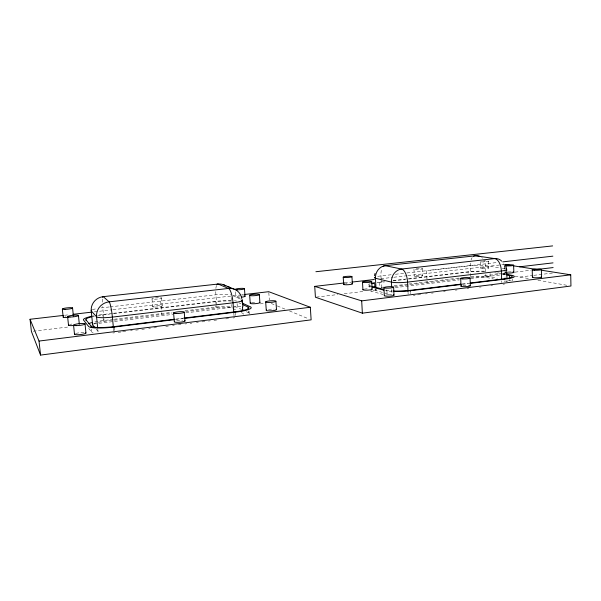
<?xml version="1.0" encoding="UTF-8"?>
<svg xmlns="http://www.w3.org/2000/svg" width="601" height="601" viewBox="0 0 601 601"><rect width="100%" height="100%" fill="white"/><g stroke="black" fill="none" stroke-linecap="round" stroke-linejoin="round"><path stroke-width="0.45" stroke-dasharray="3 2.25" d="M118.254 332.33L120.899 332M122.664 331.782L126.165 331.339M130.545 330.798L132.28 330.58M135.766 330.144L138.373 329.814M141.828 329.386L144.42 329.063M148.725 328.522L150.445 328.304M153.879 327.876L156.44 327.553M165.793 326.388L168.34 326.065M172.555 325.539L174.245 325.329M178.444 324.803L180.954 324.487M185.138 323.969L186.798 323.759M190.126 323.346L191.787 323.135M196.437 322.557L198.3 322.324M201.996 321.858L204.768 321.512M208.457 321.047L210.29 320.821M213.964 320.363L216.706 320.017M225.796 318.883L228.523 318.538M233.023 317.974L234.826 317.749M413.308 295.429L415.058 295.211M417.68 294.881L421.158 294.445M425.493 293.904L427.228 293.686M431.533 293.153L433.261 292.935M443.515 291.65L445.221 291.44M455.363 290.17L457.045 289.96M467.075 288.705L468.742 288.495M479.485 287.15L481.131 286.947M490.927 285.723L492.557 285.52M503.052 284.205L504.66 284.003M176.251 319.011L182.959 318.192M461.868 284.018L468.547 283.199M519.933 277.046L532.892 275.453M533.816 275.341L553.251 272.959M175.252 319.552L183.575 318.53M462.56 284.303L468.412 283.582M33.265 331.211L69.536 326.839M93.726 323.931L172.787 314.406M185.807 312.843L241.617 306.119M260.218 303.881L264.876 303.317M316.344 297.119L337.717 294.55M344.215 293.769L362.801 291.53M373.018 290.298L376.737 289.855M395.315 287.616L459.419 279.893M470.568 278.556L504.945 274.417M94.92 321.888A19.435 3.073 -5.8 0 1 103.327 320.551L113.386 319.349M114.295 319.236L172.081 312.332M185.033 310.785L215.549 307.141A18.075 2.862 -4.6 0 1 231.933 306.48M381.057 287.361L383.536 287.068M394.188 285.791L407.966 284.145M408.77 284.048L460.201 277.902M98.444 322.301A13.357 2.111 -5.8 0 1 104.116 321.392L113.431 320.28M114.363 320.168L171.961 313.264M185.732 311.611L216.946 307.87A12.426 1.968 -4.6 0 1 232.001 308.065L231.731 304.549M394.602 286.572L459.63 278.774M484.361 275.814L502.015 273.695M502.947 273.583L505.734 273.245M515.027 272.133L530.826 270.24M112.507 313.391L102.455 314.563A21.884 3.321 -5.7 0 0 97.67 315.209M113.416 313.279L214.557 301.447A20.351 3.095 -4.6 0 1 231.362 300.62M383.228 281.711L378.284 282.29A18.774 2.689 -2.9 0 0 377.158 282.425M393.046 280.562L406.817 278.947M408.425 278.759L467.03 271.9A18.195 2.442 -2.1 0 1 485.999 271.231M97.67 315.593A19.45 2.952 -5.7 0 1 102.771 314.886L110.103 314.022M113.754 313.602L215.113 301.725A18.09 2.75 -4.6 0 1 231.513 301.048M377.841 282.665A16.685 2.389 -2.9 0 1 379.148 282.508L384.925 281.824M393.122 280.87L405.307 279.442M408.537 279.059L468.044 272.088A16.174 2.171 -2.1 0 1 485.939 271.547M64.547 315.285L68.281 314.849M94.387 311.836L112.102 309.785M113.033 309.68L232.384 295.895M233.316 295.782L240.776 294.926M241.707 294.813L243.57 294.603M344.531 282.936L351.044 282.185M380.831 278.744L392.934 277.346M393.865 277.241L406.9 275.731M407.831 275.626L500.918 264.868M501.85 264.763L503.713 264.545M430.414 270.134L497.207 262.509M109.239 306.961L102.771 307.704A13.387 1.916 -5.6 0 0 99.969 308.065M110.156 306.856L215.909 294.775A12.448 1.788 -4.5 0 1 230.634 294.745M391.116 274.762L380.966 275.927A11.487 1.548 -2.9 0 0 376.361 276.693M395.435 274.274L404.022 273.29M406.869 272.967L470.35 265.71A11.134 1.405 -2.2 0 1 485.525 265.597L499.837 267.963M502.301 268.369L504.787 268.775A11.592 1.51 -2 0 1 505.561 268.932M497.643 272.816L500.047 273.237M502.474 273.665L504.923 274.094M515.027 276.182L529.699 278.759M537.948 280.209L568.2 285.52M494.736 272.816L499.529 273.658M503.187 274.304L505.651 274.74M470.838 276.678A16.159 2.254 -2.1 0 1 490.191 276.888L497.282 278.203M508.296 280.246L509.543 280.479A16.836 2.419 -1.9 0 1 511.556 281.02M470.996 277.414A11.111 1.548 -2.1 0 1 485.924 277.407L493.256 278.781M385.872 289.967L386.894 290.238A17.369 2.577 -2.7 0 0 392.16 290.944M371.087 286.797L369.179 286.286A18.774 2.689 -2.9 0 1 370.389 283.68M376.016 288.893L376.113 290.666L392.062 295.008M370.351 290.854A16.67 2.479 -2.9 0 0 371.365 291.237L383.1 294.482M271.254 303.475L276.46 305.608M277.324 305.962L285.122 309.169M289.457 310.95L308.523 318.778M232.97 295.752L240.505 299.08M238.973 302.866L241.031 303.805M234.375 306.698A18.075 2.862 -4.6 0 1 237.372 307.419L241.444 309.365M246.365 311.716L248.529 312.753A18.819 3.11 -4.5 0 1 248.994 314.188M232.842 308.478L236.208 310.131M241.264 312.618L242.954 313.444A12.937 2.141 -4.5 0 1 242.766 314.759M96.228 329.205L98.023 331.361A13.936 2.306 -5.9 0 0 99.743 332.045M88.768 328.409L91.698 332.143A20.276 3.358 -5.9 0 0 93.163 332.909M369.6 285.265L369.9 287.338M91.39 329.108L91.698 332.143M97.753 328.634L98.023 331.361M103.755 317.741L102.771 307.704A12.952 1.585 83.3 0 1 102.666 306.578M103.845 318.658L104.116 321.392M102.771 314.886L102.906 316.306M103.117 318.425L103.327 320.551M114.288 328.161L114.506 330.467M113.454 328.116L113.724 330.866M152.008 298.975L152.714 306.803M161.504 297.901L162.195 305.699M160.677 301.086L161.624 311.799M161.707 312.685L161.864 314.473M216.728 305.068L215.909 294.775A12.351 3.02 83.4 0 1 215.767 291.523M216.803 305.999L216.946 307.87M215.113 301.725L215.248 303.415M215.436 305.789L215.549 307.141M237.087 303.655L237.372 307.419M235.479 291.838L235.862 296.879M235.397 313.249L235.562 315.442M233.819 313.061L234.029 315.863M231.19 297.51L231.393 300.154M249.047 311.108L249.25 313.857M248.393 310.972L248.529 312.753M268.812 292.612L269.331 299.997M371.125 286.715L371.087 286.061A16.685 2.389 -2.9 0 1 370.622 284.258M371.328 290.591L371.365 291.237M386.894 290.238L387.149 295.271M381.102 278.541L380.966 275.927A11.464 4.838 83.5 0 1 381.981 268.286M381.147 279.412L381.597 288.127M379.148 282.508L379.381 286.925M391.792 289.479L392.017 294.084M408.049 292.319L408.132 294.174M413.961 269.165L414.284 276.159M410.528 292.364L410.588 293.724M426.597 270.713L427.123 282.673M422.428 268.662L422.736 275.656M470.741 276.535L470.35 265.71A10.991 5.694 83.5 0 1 470.463 262.787M468.044 272.088L468.089 273.305M485.924 277.407L485.525 265.597A11.006 9.443 -78.6 0 0 484.308 260.729M480.319 261.675L480.552 268.467M490.078 273.523L490.191 276.888M488.515 261.187L488.741 267.978M505.05 266.491L505.133 269.158M505.156 270.052L505.238 272.719M504.697 266.251L504.832 270.788M504.863 271.697L505.058 277.519M504.577 281.073L504.592 281.726M501.67 280.772L501.722 282.553M512.27 279.142L512.315 280.855M509.52 279.525L509.543 280.479M506.996 280.111L507.056 281.869M462.92 285.49A4.74 0.699 -2.1 0 1 468.915 285.332M505.659 272.862A4.387 0.586 -1.9 0 1 505.516 272.358M508.228 271.945A4.387 0.586 -1.9 0 1 511.669 271.885M386.3 294.948A4.868 0.759 -2.8 0 1 390.748 294.625M345.598 283.725A4.38 0.616 -3.3 0 1 347.055 283.559M364.214 289.164A4.605 0.684 -3.1 0 1 368.21 288.758M392.092 291.342A19.54 2.9 -2.7 0 1 385.436 290.599M376.113 290.666A11.464 1.705 -2.9 0 1 376.076 289.239M505.163 281.02A11.569 1.66 -1.9 0 1 507.004 281.726M471.064 259.963A10.991 5.694 83.5 0 1 472.146 257.664M481.747 257.559A11.006 9.443 -78.6 0 1 482.505 258.227M503.548 263.734A11.419 9.706 -78.4 0 1 504.787 268.775M482.903 261.022A4.169 0.503 -2.2 0 1 488.553 261.21A4.169 0.503 -2.2 0 1 484 261.953A4.169 0.503 -2.2 0 1 480.484 261.412M416.23 268.519A4.26 0.541 -2.7 0 1 422.353 268.602A4.26 0.541 -2.7 0 1 418.011 269.466A4.26 0.541 -2.7 0 1 414.142 268.94M176.656 320.836A5.409 0.901 -5.1 0 1 182.546 320.318M155.434 297.908A4.853 0.676 -5 0 1 161.579 298.081A4.853 0.676 -5 0 1 154.675 299.23A4.853 0.676 -5 0 1 153.413 298.239M251.684 302.634A4.861 0.751 -4.2 0 1 256.402 302.108M239.551 297.337A4.613 0.676 -4.3 0 1 235.84 296.947A4.613 0.676 -4.3 0 1 239.566 296.008M242.654 295.85A4.613 0.676 -4.3 0 1 243.428 295.872M268.519 309.485A5.131 0.841 -4.1 0 1 274.139 309.079M75.771 333.495A5.785 0.954 -6.2 0 1 84.26 332.518M65.539 316.261A5.154 0.751 -6 0 1 65.982 316.179M69.731 324.517A5.447 0.841 -6.1 0 1 71.917 324.037M92.389 309.793A13.387 1.916 -5.6 0 1 96.941 308.583M102.388 302.1A12.952 1.585 83.3 0 1 102.44 298.502M93.921 323.571A13.357 2.111 -5.8 0 1 96.145 322.835M215.894 288.412A12.351 3.02 83.4 0 1 216.518 285.295M114.731 332.774A20.276 3.358 -5.9 0 1 112.89 332.992M92.802 316.524A19.45 2.952 -5.7 0 1 94.357 316.194M234.42 300.785A20.351 3.095 -4.6 0 1 236.696 301.056M93.215 315.991A21.884 3.321 -5.7 0 1 93.899 315.856M416.057 276.49A4.26 0.578 -2.6 0 0 422.751 275.769A4.26 0.578 -2.6 0 0 416.733 275.468A4.26 0.578 -2.6 0 0 416.057 276.49M482.505 268.76A4.162 0.533 -2.1 0 0 488.816 268.084A4.162 0.533 -2.1 0 0 482.633 267.828A4.162 0.533 -2.1 0 0 482.505 268.76M154.705 307.081A4.853 0.714 -5.1 0 0 162.27 305.894A4.853 0.714 -5.1 0 0 155.396 305.789A4.853 0.714 -5.1 0 0 154.705 307.081"/><path stroke-width="0.9" d="M374.498 275.671L375.001 273.515M63.616 315.39L30.05 319.266L31.402 331.429L40.56 355.093L311.13 319.845L310.326 307.261L268.745 291.695L244.502 294.49M344.531 282.936L314.736 286.376L315.42 297.232L362.365 313.174L570.95 286.001L570.732 274.815L541.358 270.202M30.05 319.266L39.02 341.06L310.326 307.261M314.736 286.376L361.689 300.861L570.732 274.815M91.36 316.87A19.45 2.952 -5.7 0 0 85.988 319.807L91.082 326.073A20.291 3.23 -5.8 0 0 114.137 326.621L174.568 319.221M183.793 318.087L235.284 311.784A18.834 2.997 -4.5 0 0 248.1 307.051L248.266 309.192M393.647 291.019A17.369 2.577 -2.7 0 0 410.43 290.321L461.035 284.123M470.207 282.996L504.502 278.796A16.851 2.329 -1.9 0 0 509.393 275.393L509.49 278.571M174.493 319.649L114.506 327.004A22.83 3.636 -5.8 0 1 88.542 326.381L83.554 320.1A21.884 3.321 -5.7 0 1 92.329 316.171M184.334 318.44L235.938 312.107A21.193 3.373 -4.5 0 0 250.324 306.78L242.511 303.235M461.087 284.483L411.445 290.576A19.54 2.9 -2.7 0 1 393.415 291.395M469.869 283.409L505.681 279.014A18.954 2.622 -1.9 0 0 511.143 275.183L506.155 274.311M536.4 269.571L553.13 267.565M519.64 266.791L553.025 262.87M72.939 314.315L91.585 312.159M351.976 282.079L374.318 279.495M502.774 261.871L552.875 256.154M315.901 271.72L552.642 245.907M504.645 264.44L510.151 265.304M513.817 265.882L536.768 269.481M506.891 274.957L509.393 275.393M372.042 286.316L383.836 289.427M372.042 287.053L383.904 290.2M227.779 286.572L234.382 289.224M223.7 284.799L230.055 287.488M242.413 304.444L248.1 307.051M242.834 310.033L243.533 310.364M91.63 310.161A13.387 1.916 -5.6 0 0 91.247 310.95L92.644 324.893L95.033 327.77M505.734 265.394L506.681 269.541L506.943 278.353M39.02 341.06L40.56 355.093M67.62 316.689L68.514 325.261M62.339 309.102L63.195 317.208M78.423 315.435L79.302 323.969A5.447 0.841 -6.1 0 1 79.249 324.209M72.563 307.945L73.397 316.021M73.57 325.231L74.509 334.329M91.082 326.073L91.202 327.214M85.988 319.807L86.063 320.536M85.019 323.856L85.943 332.916M97.655 327.725L96.566 316.802L91.247 310.95A13.32 12.786 -18.1 0 1 103.267 296.646L218.088 284.04A12.373 11.915 -59.2 0 1 225.856 285.941M114.137 326.621L114.213 327.395M113.364 327.199L112.387 317.103A13.538 1.728 83.3 0 0 109.112 301.837L103.267 296.646A12.952 1.585 83.3 0 0 102.598 297.352M173.576 312.911L174.335 321.64M184.229 312.272L184.973 321.009M235.284 311.784L235.337 312.512M233.744 312.129L233.03 302.799A12.876 3.283 83.3 0 0 228.553 288.442L218.088 284.04A12.351 3.02 83.4 0 0 216.991 284.408M244.464 288.773L245.028 296.331M242.128 302.453L241.925 299.704A12.967 1.946 -4.4 0 1 233.03 302.799L112.387 317.103A13.966 2.096 -5.6 0 1 96.573 316.802A13.898 13.335 -20.6 0 1 109.112 301.837L228.553 288.442A12.899 12.366 -60.5 0 1 241.79 298.577M242.473 307.028L242.744 310.694M259.332 294.678A4.868 0.706 -4.2 0 1 251.759 295.752A4.868 0.706 -4.2 0 1 252.375 294.482A4.868 0.706 -4.2 0 1 259.332 294.678L259.902 302.641M249.648 295.256L250.234 303.212M265.672 301.875L266.273 310.289M275.912 301.266A5.139 0.796 -4 0 1 267.993 302.438A5.139 0.796 -4 0 1 268.474 301.026A5.139 0.796 -4 0 1 275.912 301.266L276.498 309.673M242.443 300.2L242.887 306.908M343.224 277.144L343.637 284.363M351.961 276.685A4.38 0.578 -3.3 0 1 345.154 277.504A4.38 0.578 -3.3 0 1 345.68 276.475A4.38 0.578 -3.3 0 1 351.961 276.685L352.374 283.845M362.501 282.154L362.921 289.742M361.689 300.861L362.365 313.174M375.971 288.007L375.46 278.255A11.487 1.548 -2.9 0 1 374.716 277.279M374.739 283.927L374.926 287.451M371.711 281.666A4.613 0.646 -3.1 0 1 364.619 282.553A4.613 0.646 -3.1 0 1 364.995 281.418A4.613 0.646 -3.1 0 1 371.711 281.666L372.109 289.194M383.904 287.706L384.309 295.707M393.625 287.203A4.876 0.714 -2.9 0 1 386.233 288.157A4.876 0.714 -2.9 0 1 386.42 286.91A4.876 0.714 -2.9 0 1 393.625 287.203L394.008 295.129M391.657 286.715L391.424 282.117A11.922 10.615 -76.3 0 1 401.588 269.045L494.698 258.603A11.419 9.706 -78.4 0 1 501.707 261.135M408.004 291.387L407.568 282.109A11.915 5.229 83.3 0 0 401.588 269.045L385.286 265.695A11.464 4.838 83.5 0 0 383.085 266.498M410.43 290.321L410.475 291.342M460.704 278.511L460.997 286.234M470.072 277.947L470.35 285.678M504.502 278.796L504.532 279.773M501.617 278.992L501.369 270.998A11.404 6.138 83.3 0 0 494.698 258.603L475.684 255.778L385.286 265.695A11.472 10.292 -76.5 0 0 375.46 278.255L391.424 282.117A11.952 1.675 -2.8 0 0 407.568 282.109L501.369 270.998A11.592 1.51 -2 0 0 506.35 269.195M513.63 265.311L513.84 272.441M532.208 269.691L532.403 277.151M541.366 269.639L541.546 277.129M469.742 285.452A4.74 0.699 -2.1 0 1 465.865 286.647A4.74 0.699 -2.1 0 1 461.44 285.798M512.953 271.99A4.387 0.586 -1.9 0 1 512.428 272.809A4.387 0.586 -1.9 0 1 506.365 272.967M541.185 276.76A4.643 0.639 -1.5 0 1 536.851 277.782A4.643 0.639 -1.5 0 1 532.862 276.948M393.317 294.828A4.868 0.759 -2.8 0 1 389.403 296.165A4.868 0.759 -2.8 0 1 384.775 295.309M351.848 283.597A4.38 0.616 -3.3 0 1 348.024 284.724A4.38 0.616 -3.3 0 1 344.155 284.033M371.696 288.961A4.605 0.684 -3.1 0 1 367.429 290.155A4.605 0.684 -3.1 0 1 363.41 289.374M371.749 283.341A18.774 2.689 -2.9 0 1 374.663 282.786M372.124 283.747A16.685 2.389 -2.9 0 1 374.16 283.266M473.588 256.221A10.991 5.694 83.5 0 1 475.684 255.778A11.006 9.443 -78.6 0 1 480.086 256.514M505.14 265.319A4.395 0.548 -1.9 0 1 511.917 264.816A4.395 0.548 -1.9 0 1 511.879 265.717A4.395 0.548 -1.9 0 1 505.125 265.657M184.777 320.611A5.409 0.901 -5.1 0 1 179.489 322.249A5.409 0.901 -5.1 0 1 174.621 321.445M259.354 302.273A4.861 0.751 -4.2 0 1 255.057 303.685A4.861 0.751 -4.2 0 1 250.79 302.881M244.547 296A4.613 0.676 -4.3 0 1 241.332 297.21M276.077 309.32A5.131 0.841 -4.1 0 1 271.494 310.822A5.131 0.841 -4.1 0 1 266.611 310.011M85.725 332.766A5.785 0.954 -6.2 0 1 80.008 334.607A5.785 0.954 -6.2 0 1 74.885 333.84M68.334 317.366A5.154 0.751 -6 0 1 63.383 316.907M73.983 325.457A5.447 0.841 -6.1 0 1 68.882 324.825M92.652 324.893A13.357 2.111 -5.8 0 1 92.945 324.089M88.497 323.699A19.435 3.073 -5.8 0 1 91.93 322.587M534.199 270.247A4.65 0.609 -1.7 0 0 541.418 269.579A4.65 0.609 -1.7 0 0 534.725 269.18A4.65 0.609 -1.7 0 0 534.199 270.247M462.86 278.887A4.74 0.661 -2.2 0 0 470.125 278.083A4.74 0.661 -2.2 0 0 463.183 277.73A4.74 0.661 -2.2 0 0 462.86 278.887M175.935 313.564A5.417 0.849 -5 0 0 184.289 312.189A5.417 0.849 -5 0 0 176.476 312.047A5.417 0.849 -5 0 0 175.935 313.564M237.605 289.772A4.62 0.639 -4.2 0 0 244.487 288.713A4.62 0.639 -4.2 0 0 237.538 288.675A4.62 0.639 -4.2 0 0 237.605 289.772M76.079 325.629A5.792 0.901 -6 0 0 85.041 324.014A5.792 0.901 -6 0 0 76.77 323.992A5.792 0.901 -6 0 0 76.079 325.629M64.931 309.395A5.161 0.706 -5.8 0 0 72.586 308.005A5.161 0.706 -5.8 0 0 64.84 308.178A5.161 0.706 -5.8 0 0 64.931 309.395M69.956 317.035A5.454 0.796 -5.9 0 0 78.438 315.578A5.454 0.796 -5.9 0 0 70.678 315.585A5.454 0.796 -5.9 0 0 69.956 317.035"/></g></svg>
